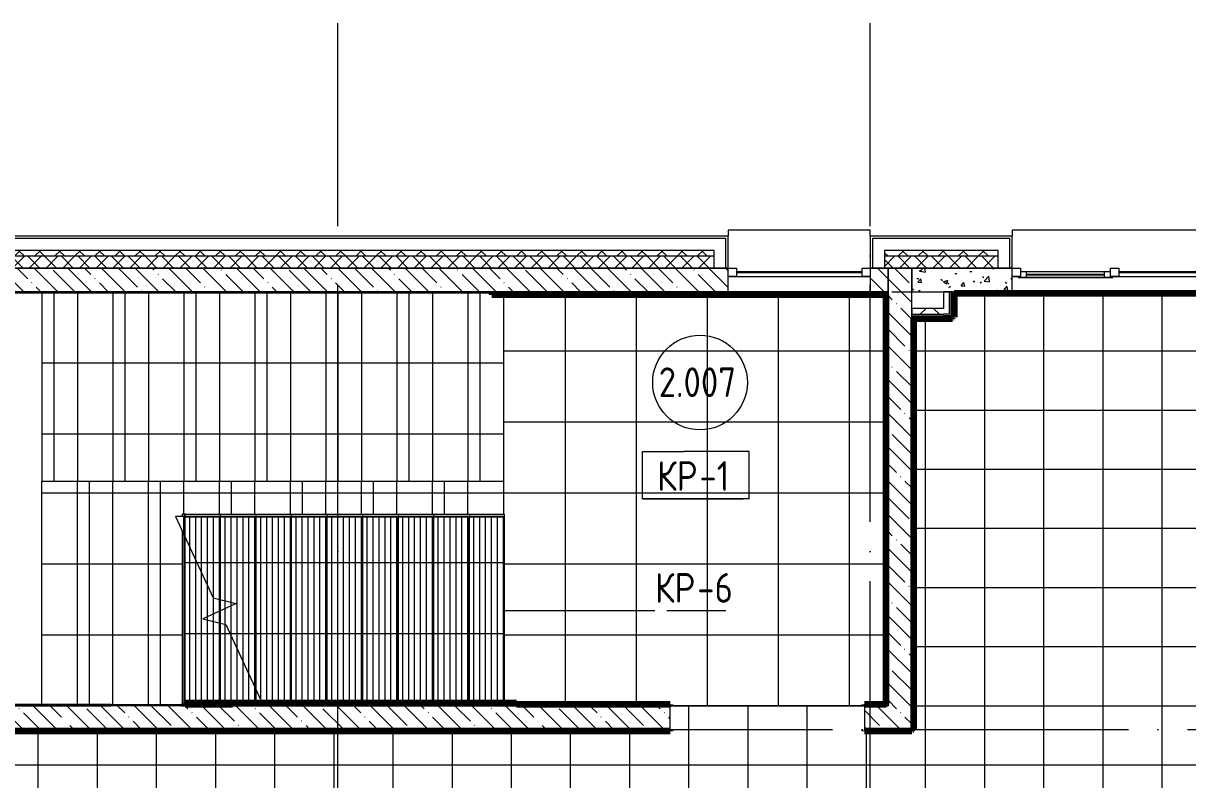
# Model space of a CAD drawing. Header units: millimetres. Extents: x 97 to 214665, y -4577 to 61202.
# Drawn here: x 59090 to 68931, y 54250 to 60645 of the extents above; entities that cross this region are included whole.
import ezdxf

# ---------------------------------------------------------------- set-up
doc = ezdxf.new("R2010")
doc.units = ezdxf.units.MM
doc.linetypes.add('ADSK_Линия сетки', pattern=[2500, 2000, -250, 0, -250])
for name, color, linetype, lineweight in [('A-AREA-____-IDEN', 2, 'Continuous', 20), ('A-FLOR-____-IDEN', 11, 'Continuous', 20), ('A-FLOR-____-OTLN', 192, 'Continuous', 9), ('A-FLOR-____-PATT', 8, 'Continuous', 9), ('A-GLAZ-____-MCUT', 151, 'Continuous', 9), ('A-GLAZ-____-OTLN', 151, 'Continuous', 9), ('A-ROOF-___-IDEN', 132, 'Continuous', 20), ('A-ROOF-____-MCUT', 132, 'Continuous', 9), ('A-ROOF-____-OTLN', 132, 'Continuous', 9), ('A-ROOF-____-PATT', 132, 'Continuous', 9), ('A-ROOF-FNSH-MCUT', 132, 'Continuous', 9), ('A-WALL-____-MCUT', 113, 'Continuous', 9), ('A-WALL-____-PATT', 111, 'Continuous', 9), ('A-WALL-FNSH-MCUT', 113, 'Continuous', 9), ('I-WALL-____-OTLN', 2, 'Continuous', 9), ('S-GRID-____-OTLN', 1, 'Continuous', 9), ('S-STRS-____-MBND', 31, 'Continuous', 9), ('S-STRS-____-OTLN', 31, 'Continuous', 9)]:
    doc.layers.add(name, color=color, linetype=linetype, lineweight=lineweight)
doc.styles.add('GOST Common', font='GOST_Common.ttf', dxfattribs={"width": 0.9, "height": 250})
pattern_1 = [(180, (1749.95, 58375), (7e-14, -600), []), (270, (1749.95, 58375), (600, 4e-14), [])]
pattern_2 = [(0, (5649.95, 54875), (0, 600), []), (90, (5649.95, 54875), (-600, 4e-14), [])]
pattern_3 = [(0, (5650, 54875), (0, 600), []), (90, (5650, 54875), (-600, 4e-14), [])]
pattern_4 = [(135, (0, 0), (-142.5612, -142.5612), []), (135, (142.56, 0), (-142.5612, -142.5612), [252.016, -50.403, 3.353, -47.05])]
pattern_5 = [(45, (0, 0), (-141.42136, 141.42136), []), (135, (0, 0), (-141.42136, -141.42136), [])]

# ---------------------------------------------------------------- blocks, each defined once
blk = doc.blocks.new('Окно_СКБ_1Ст1 - 120_Окно_СКБ_1Ст_1200_ОК21-37620436-О_АИ_ПП_4_200_Целиком')
at = {"layer": 'A-GLAZ-____-MCUT', "color": 90}
for p, q in [((-600, -195), (-600, -125)), ((-600, -125), (-530, -125)), ((-530, -195), (-600, -195)), ((-530, -125), (-530, -195)), ((530, -195), (530, -125)), ((530, -125), (600, -125)), ((600, -195), (530, -195)), ((600, -125), (600, -195))]:
    blk.add_line(p, q, dxfattribs=at)
at = {"layer": 'A-GLAZ-____-MCUT', "color": 10, "lineweight": 5}
for p, q in [((530, -155), (-530, -155)), ((530, -165), (-530, -165))]:
    blk.add_line(p, q, dxfattribs=at)
at = {"layer": 'A-GLAZ-____-OTLN', "color": 10, "lineweight": 5}
blk.add_line((-600, -195), (600, -195), dxfattribs=at)
blk = doc.blocks.new('WNW_Отлив1 - Отлив_металлический 2-28598878-О_АИ_ПП_4_200_Целиком')
at = {"layer": 'A-GLAZ-____-OTLN', "color": 10, "lineweight": 5}
for p, q in [((600, 320), (-600, 320)), ((-600, 320), (-600, 270)), ((600, 270), (600, 320))]:
    blk.add_line(p, q, dxfattribs=at)
blk = doc.blocks.new('Окно_СКБ_2Ст1 - Окно_СКБ_2Ст_2800_ОК12Л-29018792-О_АИ_ПП_4_200_Целиком')
at = {"layer": 'A-GLAZ-____-MCUT', "color": 90}
for p, q in [((-1400, -195), (-1400, -125)), ((-1400, -125), (-1330, -125)), ((-1330, -195), (-1400, -195)), ((-1330, -195), (-1350, -195)), ((-1350, -195), (-1350, -205)), ((-1330, -125), (-1330, -195)), ((-570, -155), (-1330, -155)), ((-1330, -155), (-1330, -195)), ((-1280, -205), (-1280, -155)), ((-620, -205), (-620, -155)), ((-570, -195), (-570, -125)), ((-570, -125), (-500, -125)), ((-570, -195), (-570, -155)), ((-500, -195), (-570, -195)), ((-550, -195), (-570, -195)), ((-550, -205), (-550, -195)), ((-500, -125), (-500, -195)), ((1330, -195), (1330, -125)), ((1330, -125), (1400, -125)), ((1400, -195), (1330, -195)), ((1400, -125), (1400, -195)), ((-1350, -205), (-550, -205)), ((-550, -205), (-1350, -205))]:
    blk.add_line(p, q, dxfattribs=at)
at = {"layer": 'A-GLAZ-____-MCUT', "color": 10, "lineweight": 5}
for p, q in [((-1280, -175), (-620, -175)), ((-620, -185), (-1280, -185)), ((1330, -155), (-500, -155)), ((1330, -165), (-500, -165))]:
    blk.add_line(p, q, dxfattribs=at)
at = {"layer": 'A-GLAZ-____-OTLN', "color": 10, "lineweight": 5}
for p, q in [((-1400, -195), (-1350, -195)), ((-550, -195), (1400, -195))]:
    blk.add_line(p, q, dxfattribs=at)
blk = doc.blocks.new('WNW_Отлив1 - Отлив_металлический 2-28596384-О_АИ_ПП_4_200_Целиком')
at = {"layer": 'A-GLAZ-____-OTLN', "color": 10, "lineweight": 5}
for p, q in [((1400, 320), (-1400, 320)), ((-1400, 320), (-1400, 270)), ((1400, 270), (1400, 320))]:
    blk.add_line(p, q, dxfattribs=at)
blk = doc.blocks.new('0083_СОШ675_АР_R22_rvt-1-О_АИ_ПП_4_200_Целиком')
at = {"layer": 'A-WALL-____-PATT', "lineweight": 5}
h = blk.add_hatch(dxfattribs=at)
h.set_pattern_fill('FP_7', color=10, style=0, pattern_type=2)
h.set_pattern_definition([(135, (0, 0), (-84.85281, -84.85281), []), (225, (0, 0), (84.85281, -84.85281), [])])
h.paths.add_polyline_path([(69260, 58675), (69260, 58725), (63140.2, 58725), (63140.2, 58675), (68796.9, 58675)])
h.paths.add_polyline_path([(61290, 58675), (61700.2, 58675), (61700.2, 58725), (61290, 58725)])
h.paths.add_polyline_path([(60099.7, 58675), (60150, 58675), (60150, 58725), (52970.2, 58725), (52970.2, 58675), (59133.4, 58675)])
h.paths.add_polyline_path([(49930.2, 58675), (49930.2, 58725), (48670.2, 58725), (48670.2, 58675), (49469.8, 58675)])
h.paths.add_polyline_path([(45630.2, 58675), (45630.2, 58725), (44320.2, 58725), (44320.2, 58675), (45604.4, 58675)])
h.paths.add_polyline_path([(43180.2, 58675), (43180.2, 58725), (42770.2, 58725), (42770.2, 58675)])
h.paths.add_polyline_path([(41280.2, 58675), (41280.2, 58725), (39970.2, 58725), (39970.2, 58675), (40772.6, 58675)])
h.paths.add_polyline_path([(36930.2, 58675), (36930.2, 58725), (35620.2, 58725), (35620.2, 58675), (36907.2, 58675)])
h.paths.add_polyline_path([(32580.2, 58675), (32580.2, 58725), (31270.2, 58725), (31270.2, 58675), (32075.5, 58675)])
h.paths.add_polyline_path([(29720, 58675), (30130.2, 58675), (30130.2, 58725), (29720, 58725)])
h.paths.add_polyline_path([(28230, 58675), (28230, 58725), (24015, 58725), (24015, 58675), (25311, 58675)])
h.paths.add_polyline_path([(22411.9, 58675), (22525, 58675), (22525, 58725), (22025, 58725), (22025, 58675)])
h.paths.add_polyline_path([(20885, 58675), (20885, 58725), (12870, 58725), (12870, 58675), (20479.2, 58675)])
h.paths.add_polyline_path([(8883, 58675), (9830, 58675), (9830, 58725), (8870, 58725), (8870, 58675)])
h.paths.add_polyline_path([(7430, 58675), (7430, 58725), (-350, 58725), (-350, 58675), (5983.9, 58675)])
h = blk.add_hatch(dxfattribs=at)
h.set_pattern_fill('FP_21', color=10, style=0, pattern_type=2)
h.set_pattern_definition([(45, (0, 0), (-70.71068, 70.71068), []), (135, (0, 0), (-70.71068, -70.71068), [])])
h.paths.add_polyline_path([(69050, 58575), (69260, 58575), (69260, 58675), (63140.2, 58675), (63140.2, 58575), (68796.9, 58575)])
h.paths.add_polyline_path([(59250, 58575), (60150, 58575), (60150, 58675), (52970.2, 58675), (52970.2, 58575), (59133.4, 58575)])
h.paths.add_polyline_path([(61290, 58575), (61700.2, 58575), (61700.2, 58675), (61290, 58675)])
h.paths.add_polyline_path([(49650, 58575), (49650, 58575), (49930.2, 58575), (49930.2, 58675), (48670.2, 58675), (48670.2, 58575), (49469.8, 58575)])
h.paths.add_polyline_path([(45350, 58575), (45350, 58575), (45630.2, 58575), (45630.2, 58675), (44320.2, 58675), (44320.2, 58575), (44638.1, 58575)])
h.paths.add_polyline_path([(40772.6, 58575), (41280.2, 58575), (41280.2, 58675), (39970.2, 58675), (39970.2, 58575)])
h.paths.add_polyline_path([(43180.2, 58575), (43180.2, 58675), (42770.2, 58675), (42770.2, 58575)])
h.paths.add_polyline_path([(36907.2, 58575), (36930.2, 58575), (36930.2, 58675), (35620.2, 58675), (35620.2, 58575), (36350, 58575)])
h.paths.add_polyline_path([(31270.2, 58575), (32580.2, 58575), (32580.2, 58675), (31270.2, 58675)])
h.paths.add_polyline_path([(29720, 58575), (30130.2, 58575), (30130.2, 58675), (29720, 58675)])
h.paths.add_polyline_path([(28230, 58575), (28230, 58675), (24015, 58675), (24015, 58575), (25311, 58575)])
h.paths.add_polyline_path([(22525, 58575), (22525, 58675), (22025, 58675), (22025, 58575), (22411.9, 58575)])
h.paths.add_polyline_path([(20885, 58575), (20885, 58675), (12870, 58675), (12870, 58575), (20479.2, 58575)])
h.paths.add_polyline_path([(9830, 58575), (9830, 58675), (8870, 58675), (8870, 58575), (9100, 58575)])
h.paths.add_polyline_path([(7430, 58575), (7430, 58675), (-300, 58675), (-300, 58575), (5983.9, 58575)])
h = blk.add_hatch(dxfattribs=at)
h.set_pattern_fill('FP_31', color=10, style=0, pattern_type=2)
h.set_pattern_definition(pattern_4)
h.paths.add_polyline_path([(8883, 58375), (8900, 58375), (8900, 58575), (8750, 58575), (8750, 58375)])
h.paths.add_polyline_path([(7550, 58375), (7550, 58575), (0, 58575), (0, 58375), (5983.9, 58375)])
h = blk.add_hatch(dxfattribs=at)
h.set_pattern_fill('FP_31', color=10, style=0, pattern_type=2)
h.set_pattern_definition(pattern_4)
h.paths.add_polyline_path([(8900, 54675), (9100, 54675), (9100, 58575), (8900, 58575), (8900, 54847.8)])
h = blk.add_hatch(dxfattribs=at)
h.set_pattern_fill('FP_74', color=10, style=0, pattern_type=2)
h.set_pattern_definition([(50, (0, 0), (364.368, -31.8783), [38.1, -419.1]), (355, (0, 0), (-70.4859, 382.1133), [30.48, -335.28]), (100.451, (30.36, -2.66), (293.885, 350.2334), [32.38, -356.18]), (46.184, (0, 101.6), (542.1585, -84.0858), [57.15, -628.65]), (96.636, (45.2, 94.6), (474.805, 494.8554), [48.57, -534.27]), (351.184, (0, 101.6), (474.81, 494.85), [45.72, -502.92]), (21, (50.8, 76.2), (303.2285, -204.5305), [38.1, -419.1]), (326, (50.8, 76.2), (123.604, 368.376), [30.48, -335.28]), (71.451, (76.07, 59.16), (426.8341, 163.8427), [32.38, -356.18]), (37.5, (0, 0), (6.17665, 169.11015), [16.764, -314.452, 16.764, -323.596, -336.55]), (37.5, (0, 0), (6.17665, 169.11015), [-671.576, 16.764, -319.786]), (7.5, (0, 0), (133.6389, 200.3615), [16.764, -177.292, 16.764, -306.832, -128.27]), (7.5, (0, 0), (133.6389, 200.3615), [-517.652, 16.764, -111.506]), (327.5, (-113.28, 0), (271.18182, -11.45836), [16.764, -110.236, 16.764, -379.476, -525.78]), (327.5, (-113.28, 0), (271.18182, -11.45836), [-523.24, 16.764, -509.016]), (317.5, (-164.08, 0), (296.2585, 50.85285), [16.764, -148.336, 16.764, -246.38, -373.38]), (317.5, (-164.08, 0), (296.2585, 50.85285), [-428.244, 16.764, -356.616])])
h.paths.add_polyline_path([(13600, 58375), (13600, 58575), (12750, 58575), (12750, 58375)])
h.paths.add_polyline_path([(9950, 58375), (9950, 58575), (9100, 58575), (9100, 58375), (9849.3, 58375)])
h = blk.add_hatch(dxfattribs=at)
h.set_pattern_fill('FP_20', color=252, style=0, pattern_type=2)
h.set_pattern_definition(pattern_5)
h.paths.add_polyline_path([(9420, 58185), (9420, 58374.8), (9370, 58374.8), (9370, 58185)])
h = blk.add_hatch(dxfattribs=at)
h.set_pattern_fill('FP_20', color=252, style=0, pattern_type=2)
h.set_pattern_definition(pattern_5)
h.paths.add_polyline_path([(9370, 58185), (9370, 58235), (9100, 58235), (9100, 58185), (9366.2, 58185)])
h = blk.add_hatch(dxfattribs=at)
h.set_pattern_fill('FP_31', color=10, style=0, pattern_type=2)
h.set_pattern_definition(pattern_4)
h.paths.add_polyline_path([(8900, 54675), (8900, 54875), (8700, 54875), (8700, 54675)])
h.paths.add_polyline_path([(7060, 54675), (7060, 54875), (-200, 54875), (-200, 54675), (5983.9, 54675)])
at = {"layer": 'S-STRS-____-OTLN', "lineweight": 5}
h = blk.add_hatch(dxfattribs=at)
h.set_pattern_fill('FP_16', color=256, style=0, pattern_type=2)
h.set_pattern_definition(pattern_1)
h.paths.add_polyline_path([(1749.9, 56775), (2049.9, 56775), (2049.9, 58365), (1749.9, 58365), (1749.9, 57739.4)])
h = blk.add_hatch(dxfattribs=at)
h.set_pattern_fill('FP_16', color=256, style=0, pattern_type=2)
h.set_pattern_definition(pattern_1)
h.paths.add_polyline_path([(2118.5, 56775), (2349.9, 56775), (2349.9, 58365), (2049.9, 58365), (2049.9, 56775)])
h = blk.add_hatch(dxfattribs=at)
h.set_pattern_fill('FP_16', color=256, style=0, pattern_type=2)
h.set_pattern_definition(pattern_1)
h.paths.add_polyline_path([(2349.9, 56775), (2649.9, 56775), (2649.9, 58365), (2349.9, 58365), (2349.9, 57739.4)])
h = blk.add_hatch(dxfattribs=at)
h.set_pattern_fill('FP_16', color=256, style=0, pattern_type=2)
h.set_pattern_definition(pattern_1)
h.paths.add_polyline_path([(2649.9, 56775), (2949.9, 56775), (2949.9, 58365), (2649.9, 58365), (2649.9, 57739.4)])
h = blk.add_hatch(dxfattribs=at)
h.set_pattern_fill('FP_16', color=256, style=0, pattern_type=2)
h.set_pattern_definition(pattern_1)
h.paths.add_polyline_path([(2949.9, 56775), (3249.9, 56775), (3249.9, 58365), (2949.9, 58365), (2949.9, 57739.4)])
h = blk.add_hatch(dxfattribs=at)
h.set_pattern_fill('FP_16', color=256, style=0, pattern_type=2)
h.set_pattern_definition(pattern_1)
h.paths.add_polyline_path([(3249.9, 56775), (3549.9, 56775), (3549.9, 58365), (3249.9, 58365), (3249.9, 57739.4)])
h = blk.add_hatch(dxfattribs=at)
h.set_pattern_fill('FP_16', color=256, style=0, pattern_type=2)
h.set_pattern_definition(pattern_1)
h.paths.add_polyline_path([(3549.9, 56775), (3849.9, 56775), (3849.9, 58365), (3549.9, 58365), (3549.9, 57739.4)])
h = blk.add_hatch(dxfattribs=at)
h.set_pattern_fill('FP_16', color=256, style=0, pattern_type=2)
h.set_pattern_definition(pattern_1)
h.paths.add_polyline_path([(3849.9, 56775), (4149.9, 56775), (4149.9, 58365), (3849.9, 58365), (3849.9, 57739.4)])
h = blk.add_hatch(dxfattribs=at)
h.set_pattern_fill('FP_16', color=256, style=0, pattern_type=2)
h.set_pattern_definition(pattern_1)
h.paths.add_polyline_path([(4149.9, 56775), (4449.9, 56775), (4449.9, 58365), (4149.9, 58365), (4149.9, 57739.4)])
h = blk.add_hatch(dxfattribs=at)
h.set_pattern_fill('FP_16', color=256, style=0, pattern_type=2)
h.set_pattern_definition(pattern_1)
h.paths.add_polyline_path([(4449.9, 56775), (4749.9, 56775), (4749.9, 58365), (4449.9, 58365), (4449.9, 57739.4)])
h = blk.add_hatch(dxfattribs=at)
h.set_pattern_fill('FP_16', color=256, style=0, pattern_type=2)
h.set_pattern_definition(pattern_1)
h.paths.add_polyline_path([(4749.9, 56775), (5049.9, 56775), (5049.9, 58365), (4749.9, 58365), (4749.9, 57739.4)])
h = blk.add_hatch(dxfattribs=at)
h.set_pattern_fill('FP_16', color=256, style=0, pattern_type=2)
h.set_pattern_definition(pattern_1)
h.paths.add_polyline_path([(5049.9, 56775), (5349.9, 56775), (5349.9, 58365), (5049.9, 58365), (5049.9, 57739.4)])
h = blk.add_hatch(dxfattribs=at)
h.set_pattern_fill('FP_16', color=256, style=0, pattern_type=2)
h.set_pattern_definition(pattern_1)
h.paths.add_polyline_path([(5349.9, 56775), (5649.9, 56775), (5649.9, 58350), (5550.9, 58350), (5550.9, 58365), (5349.9, 58365), (5349.9, 57739.4)])
h = blk.add_hatch(dxfattribs=at)
h.set_pattern_fill('FP_17', color=256, style=0, pattern_type=2)
h.set_pattern_definition(pattern_2)
h.paths.add_polyline_path([(2049.9, 54885), (2049.9, 56775), (1749.9, 56775), (1749.9, 54885)])
h = blk.add_hatch(dxfattribs=at)
h.set_pattern_fill('FP_17', color=256, style=0, pattern_type=2)
h.set_pattern_definition(pattern_2)
h.paths.add_polyline_path([(2349.9, 54885), (2349.9, 56775), (2049.9, 56775), (2049.9, 54885), (2331.7, 54885)])
h = blk.add_hatch(dxfattribs=at)
h.set_pattern_fill('FP_17', color=256, style=0, pattern_type=2)
h.set_pattern_definition(pattern_2)
h.paths.add_polyline_path([(2349.9, 54885), (2649.9, 54885), (2649.9, 56775), (2349.9, 56775), (2349.9, 56293.6)])
h = blk.add_hatch(dxfattribs=at)
h.set_pattern_fill('FP_17', color=256, style=0, pattern_type=2)
h.set_pattern_definition(pattern_2)
h.paths.add_polyline_path([(2924.9, 54885), (2948.9, 54885), (2948.9, 54895), (2934.9, 54895), (2934.9, 56350.7), (2877, 56475), (2934.9, 56475), (2934.9, 56495), (2949.9, 56495), (2949, 56775), (2649.9, 56775), (2649.9, 54885)])
h = blk.add_hatch(dxfattribs=at)
h.set_pattern_fill('FP_17', color=256, style=0, pattern_type=2)
h.set_pattern_definition(pattern_2)
h.paths.add_polyline_path([(2959.9, 56495), (3249.9, 56495), (3249, 56775), (2949.9, 56775), (2950.9, 56495)])
h = blk.add_hatch(dxfattribs=at)
h.set_pattern_fill('FP_17', color=256, style=0, pattern_type=2)
h.set_pattern_definition(pattern_2)
h.paths.add_polyline_path([(3249.9, 56495), (3549.9, 56495), (3549.9, 56775), (3249.9, 56775)])
h = blk.add_hatch(dxfattribs=at)
h.set_pattern_fill('FP_17', color=256, style=0, pattern_type=2)
h.set_pattern_definition(pattern_2)
h.paths.add_polyline_path([(3849.9, 56495), (3849.9, 56775), (3549.9, 56775), (3549.9, 56495), (3559.9, 56495)])
h = blk.add_hatch(dxfattribs=at)
h.set_pattern_fill('FP_17', color=256, style=0, pattern_type=2)
h.set_pattern_definition(pattern_2)
h.paths.add_polyline_path([(3849.9, 56495), (4149.9, 56495), (4149.9, 56775), (3849.9, 56775)])
h = blk.add_hatch(dxfattribs=at)
h.set_pattern_fill('FP_17', color=256, style=0, pattern_type=2)
h.set_pattern_definition(pattern_2)
h.paths.add_polyline_path([(4449.9, 56495), (4449.9, 56775), (4149.9, 56775), (4150, 56495), (4159.9, 56495)])
h = blk.add_hatch(dxfattribs=at)
h.set_pattern_fill('FP_17', color=256, style=0, pattern_type=2)
h.set_pattern_definition(pattern_2)
h.paths.add_polyline_path([(4749.9, 56495), (4749.9, 56775), (4449.9, 56775), (4450, 56495), (4459.9, 56495)])
h = blk.add_hatch(dxfattribs=at)
h.set_pattern_fill('FP_17', color=256, style=0, pattern_type=2)
h.set_pattern_definition(pattern_2)
h.paths.add_polyline_path([(4749.9, 56495), (5049.9, 56495), (5049.9, 56775), (4749.9, 56775)])
h = blk.add_hatch(dxfattribs=at)
h.set_pattern_fill('FP_17', color=256, style=0, pattern_type=2)
h.set_pattern_definition(pattern_2)
h.paths.add_polyline_path([(5050, 56495), (5349.9, 56495), (5349.9, 56775), (5049.9, 56775), (5049.9, 56495)])
h = blk.add_hatch(dxfattribs=at)
h.set_pattern_fill('FP_17', color=256, style=0, pattern_type=2)
h.set_pattern_definition(pattern_2)
h.paths.add_polyline_path([(5624.9, 56495), (5649.9, 56495), (5649.9, 56775), (5349.9, 56775), (5350, 56495), (5359.9, 56495)])
h = blk.add_hatch(dxfattribs=at)
h.set_pattern_fill('FP_22', color=256, style=0, pattern_type=2)
h.set_pattern_definition(pattern_3)
h.paths.add_polyline_path([(2959.9, 56473.5), (3250, 56473.5), (3250, 56475), (2959.9, 56475)])
h = blk.add_hatch(dxfattribs=at)
h.set_pattern_fill('FP_22', color=256, style=0, pattern_type=2)
h.set_pattern_definition(pattern_3)
h.paths.add_polyline_path([(3549.7, 56473.5), (3550, 56473.5), (3550, 56475), (3259.9, 56475), (3259.9, 56473.5), (3549.4, 56473.5)])
h = blk.add_hatch(dxfattribs=at)
h.set_pattern_fill('FP_22', color=256, style=0, pattern_type=2)
h.set_pattern_definition(pattern_3)
h.paths.add_polyline_path([(3849.7, 56473.5), (3850, 56473.5), (3850, 56475), (3559.9, 56475), (3559.9, 56473.5)])
h = blk.add_hatch(dxfattribs=at)
h.set_pattern_fill('FP_22', color=256, style=0, pattern_type=2)
h.set_pattern_definition(pattern_3)
h.paths.add_polyline_path([(4051.2, 56473.5), (4150, 56473.5), (4150, 56475), (3859.9, 56475), (3859.9, 56473.5)])
h = blk.add_hatch(dxfattribs=at)
h.set_pattern_fill('FP_22', color=256, style=0, pattern_type=2)
h.set_pattern_definition(pattern_3)
h.paths.add_polyline_path([(4450, 56473.5), (4450, 56475), (4159.9, 56475), (4159.9, 56473.5)])
h = blk.add_hatch(dxfattribs=at)
h.set_pattern_fill('FP_22', color=256, style=0, pattern_type=2)
h.set_pattern_definition(pattern_3)
h.paths.add_polyline_path([(4750, 56473.5), (4750, 56475), (4459.9, 56475), (4459.9, 56473.5)])
h = blk.add_hatch(dxfattribs=at)
h.set_pattern_fill('FP_22', color=256, style=0, pattern_type=2)
h.set_pattern_definition(pattern_3)
h.paths.add_polyline_path([(5050, 56473.5), (5050, 56475), (4759.9, 56475), (4759.9, 56473.5)])
h = blk.add_hatch(dxfattribs=at)
h.set_pattern_fill('FP_22', color=256, style=0, pattern_type=2)
h.set_pattern_definition(pattern_3)
h.paths.add_polyline_path([(5350, 56473.5), (5350, 56475), (5059.9, 56475), (5059.9, 56473.5)])
h = blk.add_hatch(dxfattribs=at)
h.set_pattern_fill('FP_22', color=256, style=0, pattern_type=2)
h.set_pattern_definition(pattern_3)
h.paths.add_polyline_path([(5650, 56473.5), (5650, 56475), (5359.9, 56475), (5359.9, 56473.5)])
at = {"layer": 'A-WALL-____-MCUT', "color": 10, "lineweight": 5}
for p, q in [((7530, 58825), (-450, 58825)), ((7530, 58575), (7530, 58825)), ((8770, 58825), (8770, 58575)), ((9930, 58825), (8770, 58825)), ((9930, 58575), (9930, 58825)), ((7430, 58725), (-350, 58725)), ((7430, 58675), (-300, 58675)), ((7430, 58675), (7430, 58725)), ((7430, 58575), (7430, 58675)), ((8870, 58725), (8870, 58675)), ((9830, 58725), (8870, 58725)), ((8870, 58675), (8870, 58575)), ((9830, 58675), (8870, 58675)), ((9830, 58675), (9830, 58725)), ((9830, 58575), (9830, 58675)), ((9432.5, 58172.5), (9432.5, 58374.8)), ((9100, 58172.5), (9370, 58172.5)), ((9420, 58172.5), (9370, 58172.5)), ((9432.5, 58172.5), (9420, 58172.5))]:
    blk.add_line(p, q, dxfattribs=at)
at = {"layer": 'A-WALL-____-MCUT', "color": 50, "lineweight": 13}
for p, q in [((0, 58575), (7430, 58575)), ((7430, 58575), (0, 58575)), ((7430, 58575), (7530, 58575)), ((7530, 58575), (7430, 58575)), ((7530, 58575), (7550, 58575)), ((7550, 58575), (7530, 58575)), ((7550, 58375), (7550, 58575)), ((8750, 58575), (8770, 58575)), ((8750, 58575), (8750, 58375)), ((8770, 58575), (8750, 58575)), ((8770, 58575), (8870, 58575)), ((8870, 58575), (8770, 58575)), ((8870, 58575), (8900, 58575)), ((8900, 58575), (8870, 58575)), ((8900, 58575), (8900, 54875)), ((9100, 58575), (8900, 58575)), ((8900, 58375), (8900, 58575)), ((9100, 58575), (9830, 58575)), ((9100, 54675), (9100, 58575)), ((9100, 58575), (9100, 58375)), ((9830, 58575), (9100, 58575)), ((9830, 58575), (9930, 58575)), ((9930, 58575), (9830, 58575)), ((9930, 58575), (9950, 58575)), ((9950, 58575), (9930, 58575)), ((9950, 58375), (9950, 58575)), ((0, 58375), (7550, 58375)), ((8750, 58375), (8900, 58375)), ((9100, 58375), (9950, 58375)), ((9370, 58374.8), (9370, 58235)), ((9420, 58374.8), (9370, 58374.8)), ((9420, 58185), (9420, 58374.8)), ((9370, 58235), (9100, 58235)), ((9100, 58235), (9100, 58185)), ((9100, 58185), (9370, 58185)), ((9420, 58185), (9370, 58185)), ((7060, 54875), (0, 54875)), ((7060, 54675), (7060, 54875)), ((8900, 54875), (8700, 54875)), ((8700, 54875), (8700, 54675)), ((-200, 54675), (7060, 54675)), ((8700, 54675), (8900, 54675)), ((8900, 54675), (9100, 54675))]:
    blk.add_line(p, q, dxfattribs=at)
at = {"layer": 'A-WALL-____-MCUT', "color": 90}
blk.add_line((8900, 58575), (9100, 58575), dxfattribs=at)
at = {"layer": 'A-WALL-FNSH-MCUT', "color": 90}
for p, q in [((7550, 58845), (-470, 58845)), ((7550, 58575), (7550, 58845)), ((9950, 58845), (8750, 58845)), ((8750, 58845), (8750, 58575)), ((9950, 58575), (9950, 58845)), ((9432.5, 58374.8), (9420, 58374.8)), ((9445, 58374.8), (9432.5, 58374.8)), ((9445, 58160), (9445, 58374.8)), ((9100, 58185), (9100, 58172.5)), ((9100, 58172.5), (9100, 58160)), ((9100, 58160), (9370, 58160)), ((9370, 58160), (9420, 58160)), ((9420, 58160), (9432.5, 58160)), ((9432.5, 58160), (9445, 58160))]:
    blk.add_line(p, q, dxfattribs=at)
at = {"layer": 'I-WALL-____-OTLN', "color": 90}
for p, q in [((8750, 58375), (7551.2, 58375)), ((12750, 58375), (9950, 58375))]:
    blk.add_line(p, q, dxfattribs=at)
at = {"layer": 'S-STRS-____-MBND', "color": 10, "lineweight": 5}
for p, q in [((2877, 56475), (3197.2, 55788.3)), ((3391.6, 55741), (3108.4, 55609)), ((3197.2, 55788.3), (3391.6, 55741)), ((3108.4, 55609), (3302.9, 55561.7)), ((3302.9, 55561.7), (3623.1, 54875))]:
    blk.add_line(p, q, dxfattribs=at)
at = {"layer": 'S-STRS-____-OTLN', "color": 10, "lineweight": 5}
for p, q in [((1749.9, 58365), (1749.9, 56775)), ((1749.9, 58365), (1749.9, 56775)), ((2049.9, 58365), (2049.9, 56775)), ((2049.9, 58365), (2049.9, 56775)), ((2349.9, 58365), (2349.9, 56775)), ((2349.9, 58365), (2349.9, 56775)), ((2649.9, 58365), (2649.9, 56775)), ((2649.9, 58365), (2649.9, 56775)), ((2949.9, 58365), (2949.9, 56775)), ((2949.9, 58365), (2949.9, 56775)), ((3249.9, 58365), (3249.9, 56775)), ((3249.9, 58365), (3249.9, 56775)), ((3549.9, 58365), (3549.9, 56775)), ((3549.9, 58365), (3549.9, 56775)), ((3849.9, 58365), (3849.9, 56775)), ((3849.9, 58365), (3849.9, 56775)), ((4149.9, 58365), (4149.9, 56775)), ((4149.9, 58365), (4149.9, 56775)), ((4449.9, 58365), (4449.9, 56775)), ((4449.9, 58365), (4449.9, 56775)), ((4749.9, 58365), (4749.9, 56775)), ((4749.9, 58365), (4749.9, 56775)), ((5049.9, 58365), (5049.9, 56775)), ((5049.9, 58365), (5049.9, 56775)), ((5349.9, 58365), (5349.9, 56775)), ((5349.9, 58365), (5349.9, 56775)), ((5649.9, 58350), (5649.9, 56775)), ((1749.9, 54885), (1749.9, 56775)), ((1749.9, 56775), (2049.9, 56775)), ((1749.9, 54885), (1749.9, 56775)), ((2049.9, 56775), (2349.9, 56775)), ((2049.9, 54885), (2049.9, 56775)), ((2049.9, 54885), (2049.9, 56775)), ((2349.9, 56775), (2649.9, 56775)), ((2349.9, 54885), (2349.9, 56775)), ((2349.9, 54885), (2349.9, 56775)), ((2649.9, 56775), (2949.9, 56775)), ((2649.9, 54885), (2649.9, 56775)), ((2649.9, 54885), (2649.9, 56775)), ((2949.9, 56775), (3249.9, 56775)), ((2949.9, 56495), (2949.9, 56775)), ((2949.9, 56495), (2949.9, 56775)), ((3249.9, 56775), (3549.9, 56775)), ((3249.9, 56495), (3249.9, 56775)), ((3249.9, 56495), (3249.9, 56775)), ((3549.9, 56775), (3849.9, 56775)), ((3549.9, 56495), (3549.9, 56775)), ((3549.9, 56495), (3549.9, 56775)), ((3849.9, 56775), (4149.9, 56775)), ((3849.9, 56495), (3849.9, 56775)), ((3849.9, 56495), (3849.9, 56775)), ((4149.9, 56775), (4449.9, 56775)), ((4149.9, 56495), (4149.9, 56775)), ((4149.9, 56495), (4149.9, 56775)), ((4449.9, 56775), (4749.9, 56775)), ((4449.9, 56495), (4449.9, 56775)), ((4449.9, 56495), (4449.9, 56775)), ((4749.9, 56775), (5049.9, 56775)), ((4749.9, 56495), (4749.9, 56775)), ((4749.9, 56495), (4749.9, 56775)), ((5049.9, 56775), (5349.9, 56775)), ((5049.9, 56495), (5049.9, 56775)), ((5049.9, 56495), (5049.9, 56775)), ((5349.9, 56775), (5649.9, 56775)), ((5349.9, 56495), (5349.9, 56775)), ((5349.9, 56495), (5349.9, 56775)), ((2950, 56475), (2877, 56475)), ((2950, 56318.4), (2950, 56475)), ((2950, 56318.4), (2950, 56475)), ((3250, 56475), (2959.9, 56475)), ((3250, 56473.5), (3250, 56475)), ((3250, 56473.5), (3250, 56475)), ((3550, 56475), (3259.9, 56475)), ((3550, 56473.5), (3550, 56475)), ((3550, 56473.5), (3550, 56475)), ((3850, 56475), (3559.9, 56475)), ((3850, 56473.5), (3850, 56475)), ((3850, 56473.5), (3850, 56475)), ((4150, 56475), (3859.9, 56475)), ((4150, 56473.5), (4150, 56475)), ((4150, 56473.5), (4150, 56475)), ((4450, 56475), (4159.9, 56475)), ((4450, 56473.5), (4450, 56475)), ((4450, 56473.5), (4450, 56475)), ((4750, 56475), (4459.9, 56475)), ((4750, 56473.5), (4750, 56475)), ((4750, 56473.5), (4750, 56475)), ((5050, 56475), (4759.9, 56475)), ((5050, 56473.5), (5050, 56475)), ((5050, 56473.5), (5050, 56475)), ((5350, 56475), (5059.9, 56475)), ((5350, 56473.5), (5350, 56475)), ((5350, 56473.5), (5350, 56475)), ((5650, 56475), (5359.9, 56475)), ((5650, 56473.5), (5650, 56475)), ((5650, 56473.5), (5650, 56475))]:
    blk.add_line(p, q, dxfattribs=at)
at = {"layer": 'A-GLAZ-____-OTLN', "color": 90, "lineweight": 9}
for name, p in [('WNW_Отлив1 - Отлив_металлический 2-28598878-О_АИ_ПП_4_200_Целиком', (8150, 58575)), ('WNW_Отлив1 - Отлив_металлический 2-28596384-О_АИ_ПП_4_200_Целиком', (11350, 58575)), ('Окно_СКБ_1Ст1 - 120_Окно_СКБ_1Ст_1200_ОК21-37620436-О_АИ_ПП_4_200_Целиком', (8150, 58700)), ('Окно_СКБ_2Ст1 - Окно_СКБ_2Ст_2800_ОК12Л-29018792-О_АИ_ПП_4_200_Целиком', (11350, 58700))]:
    blk.add_blockref(name, p, dxfattribs=at)
blk = doc.blocks.new('ADSK_Марка_Перекрытие - Типоразмер_ADSK_Марка-158127-О_АИ_ПП_4_200_Целиком')
at = {"layer": 'A-FLOR-____-IDEN'}
for p, q in [((-4.5, 4), (-1, 4)), ((-4.5, 0), (-4.5, 4)), ((4.5, 4), (-1, 4)), ((4.5, 0), (4.5, 4)), ((4.5, 0), (-4.5, 0)), ((-4.5, 0), (4, 0))]:
    blk.add_line(p, q, dxfattribs=at)
blk = doc.blocks.new('ADSK_Марка_Помещение_ОдноЗначение - Номер-159740-О_АИ_ПП_4_200_Целиком')
at = {"layer": 'A-AREA-____-IDEN'}
blk.add_circle((0, 0), 4, dxfattribs=at)
blk = doc.blocks.new('ADSK_Марка_Крыша - Типоразмер_ADSK_Марка-153529-О_АИ_ПП_4_200_Целиком')
at = {"layer": 'A-ROOF-___-IDEN'}
blk.add_line((-2.5, 0), (2.5, 0), dxfattribs=at)

msp = doc.modelspace()

# ---------------------------------------------------------------- hatches: boundary and pattern name
at = {"layer": 'A-FLOR-____-PATT'}
h = msp.add_hatch(dxfattribs=at)
h.set_pattern_fill('FP_212', color=256, style=0, pattern_type=2)
h.set_pattern_definition([(0, (73715.6, 54875), (0, 500), []), (90, (73715.6, 54875), (-500, 3e-14), [])])
h.paths.add_polyline_path([(60197.386232, 51374.999414), (60198.09249, 51374.999414), (60198.09249, 51390), (72248.136333, 51390), (72248.136333, 51375), (74748.136333, 51374.999414), (74748.136333, 51390), (75548.114412, 51390), (75548.114412, 51375), (78048.114412, 51374.999414), (78048.114412, 51390), (84648.114412, 51390), (84648.1147, 51375), (87148.114412, 51375), (87148.114412, 51390), (89918.114412, 51390), (89918.114412, 51674.999707), (89933.114412, 51674.999707), (89933.114412, 54374.999707), (89918.114412, 54374.999707), (89918.114412, 54660.000586), (86273.114412, 54660.000586), (86272.953819, 54875), (84773.114412, 54875), (84772.546252, 54660.000586), (82423.114412, 54660.000586), (82423.114412, 54665.000586), (82413.114412, 54665.000586), (82413.114412, 54675.000586), (82408.114412, 54675.000586), (82408.114412, 57090), (81653.114412, 57090), (81653.114412, 57095), (81643.114998, 57095), (81643.114412, 57104.999414), (81638.114412, 57104.999414), (81638.114412, 58360), (80155.114412, 58360), (80155.114412, 58160.000586), (80150.114412, 58160), (80150.114412, 58150.000586), (80140.114412, 58150.000586), (80139.072846, 58145.000586), (79913.114412, 58145.000586), (79913.114412, 58115.000586), (79898.114412, 58114.999414), (79898.114475, 57015.000586), (79913.114412, 57014.999414), (79913.114412, 54675), (79908.114412, 54675), (79908.114412, 54665.000586), (79898.114412, 54665.000586), (79896.985344, 54660.000586), (76380.057745, 54660.000586), (76380.057745, 54655.000586), (75878.407745, 54655.000586), (75878.407745, 54660.000586), (73258.152157, 54660.000586), (73258.152157, 54675), (73248.152157, 54675), (73248.152157, 54795), (72208.152157, 54793.857143), (72208.152157, 54660.000586), (71098.152157, 54660.000586), (71098.152157, 54665.000586), (71088.152157, 54665.000586), (71088.152157, 54675), (71083.152157, 54675), (71083.152157, 58360.000586), (66958.136333, 58360.000586), (66958.136333, 58160), (66953.136333, 58160), (66953.136333, 58150), (66943.136333, 58150), (66943.136333, 58145), (66613.114412, 58145), (66613.114412, 54675), (66608.114412, 54675), (66608.114412, 54665.000586), (66598.114412, 54665.000586), (66598.071248, 54660.000586), (66198.114412, 54660.000586), (66198.114412, 54874.999432), (64558.114412, 54875), (64558.114412, 54660.000586), (57688.114412, 54660.000586), (57688.114412, 54314.727081), (57683.114412, 54314.727081), (57683.114412, 54304.727081), (57673.114412, 54304.727081), (57672.679987, 54299.727081), (57513.114412, 54299.727081), (57513.114412, 51715.000586), (57673.114412, 51715.000586), (57673.114412, 51710.000586), (57683.114412, 51710.000586), (57683.926363, 51700.000586), (57688.114412, 51700.000586), (57688.114412, 51390), (57698.09249, 51390), (57698.09249, 51375), (59616.632787, 51375)])
h = msp.add_hatch(dxfattribs=at)
h.set_pattern_fill('FP_220', color=256, style=0, pattern_type=2)
h.set_pattern_definition([(90, (62473.1, 56675), (-600, 4e-14), []), (180, (62473.1, 56675), (-7e-14, -600), [])])
h.paths.add_polyline_path([(66198.125199, 54875), (66198.136333, 54875), (66198.136333, 54890.000586), (66383.113826, 54890.000586), (66383.114412, 58350.000586), (63148.064122, 58350.000586), (63148.141957, 56495.000586), (63158.064122, 56495.000586), (63158.064122, 54900.000586), (63258.064122, 54900.000586), (63258.064122, 54890.000586), (64558.114412, 54890.000586), (64558.136333, 54875.000586), (66198.114412, 54875.000586)])
at = {"layer": 'A-ROOF-____-PATT'}
h = msp.add_hatch(dxfattribs=at)
h.set_pattern_fill('FP_236', color=256, style=0, pattern_type=2)
h.set_pattern_definition([(45, (57498.11, 0), (-142.5612, 142.5612), []), (45, (57640.68, 0), (-142.5612, 142.5612), [252.016, -50.403, 3.353, -47.05])])
h.paths.add_polyline_path([(60447.064122, 54885.000586), (60458.064122, 54885.000586), (60458.064122, 56473.500586), (60448.141957, 56473.500586), (60447.064122, 54900.000586)])
h = msp.add_hatch(dxfattribs=at)
h.set_pattern_fill('FP_263', color=256, style=0, pattern_type=2)
h.set_pattern_definition([(180, (69797.1, 54885), (-7e-14, -600), []), (270, (69797.086, 54885), (50, 3e-15), [])])
h.paths.add_polyline_path([(60758.064122, 54900.000586), (60758.064122, 56473.500586), (60458.064122, 56473.500586), (60458.064122, 54900.000586)])
h = msp.add_hatch(dxfattribs=at)
h.set_pattern_fill('FP_262', color=256, style=0, pattern_type=2)
h.set_pattern_definition([(180, (70097.1, 54885), (-7e-14, -600), []), (270, (70097.086, 54885), (50, 3e-15), [])])
h.paths.add_polyline_path([(60858.064122, 54900.000586), (61058.064122, 54900.000586), (61058.064122, 56473.500586), (60758.064122, 56473.500586), (60758.064122, 54900.000586)])
h = msp.add_hatch(dxfattribs=at)
h.set_pattern_fill('FP_261', color=256, style=0, pattern_type=2)
h.set_pattern_definition([(180, (70397.1, 54885), (-7e-14, -600), []), (270, (70397.086, 54885), (50, 3e-15), [])])
h.paths.add_polyline_path([(61158.064122, 54900.000586), (61358.064122, 54900.000586), (61358.064122, 56473.500586), (61058.064122, 56473.500586), (61058.064122, 54900.000586)])
h = msp.add_hatch(dxfattribs=at)
h.set_pattern_fill('FP_260', color=256, style=0, pattern_type=2)
h.set_pattern_definition([(180, (70697.1, 54885), (-7e-14, -600), []), (270, (70697.086, 54885), (50, 3e-15), [])])
h.paths.add_polyline_path([(61658.064122, 54900.000586), (61658.064122, 56473.500586), (61358.064122, 56473.500586), (61358.064122, 54900.000586), (61549.339211, 54900.000586)])
h = msp.add_hatch(dxfattribs=at)
h.set_pattern_fill('FP_259', color=256, style=0, pattern_type=2)
h.set_pattern_definition([(180, (70997, 54885), (-7e-14, -600), []), (270, (70997.01, 54885), (50, 3e-15), [])])
h.paths.add_polyline_path([(61758.064122, 54900.000586), (61957.986288, 54900.000586), (61957.986288, 56473.500586), (61658.064122, 56473.500586), (61658.064122, 54900.000586)])
h = msp.add_hatch(dxfattribs=at)
h.set_pattern_fill('FP_258', color=256, style=0, pattern_type=2)
h.set_pattern_definition([(180, (71297, 54885), (-7e-14, -600), []), (270, (71297.01, 54885), (50, 3e-15), [])])
h.paths.add_polyline_path([(62257.986288, 54900.000586), (62257.986288, 56473.500586), (61958.064122, 56473.500586), (61958.064122, 54900.000586), (62057.986288, 54900.000586)])
h = msp.add_hatch(dxfattribs=at)
h.set_pattern_fill('FP_257', color=256, style=0, pattern_type=2)
h.set_pattern_definition([(180, (71597, 54885), (-7e-14, -600), []), (270, (71597.01, 54885), (50, 3e-15), [])])
h.paths.add_polyline_path([(62357.986288, 54900.000586), (62557.986288, 54900.000586), (62557.986288, 56473.500586), (62258.064122, 56473.500586), (62258.064122, 54900.000586)])
h = msp.add_hatch(dxfattribs=at)
h.set_pattern_fill('FP_256', color=256, style=0, pattern_type=2)
h.set_pattern_definition([(180, (71897, 54885), (-7e-14, -600), []), (270, (71897.01, 54885), (50, 3e-15), [])])
h.paths.add_polyline_path([(62558.064122, 54900.000586), (62857.986288, 54900.000586), (62857.986288, 56473.500586), (62558.064122, 56473.500586), (62558.064122, 56293.584154)])
h = msp.add_hatch(dxfattribs=at)
h.set_pattern_fill('FP_255', color=256, style=0, pattern_type=2)
h.set_pattern_definition([(180, (72197.1, 54885), (-7e-14, -600), []), (270, (72197.086, 54885), (50, 3e-15), [])])
h.paths.add_polyline_path([(62858.064122, 54900.000586), (63158.064122, 54900.000586), (63158.064122, 56473.500586), (62858.064122, 56473.500586), (62858.064122, 56293.584154)])
at = {"layer": 'A-WALL-____-PATT'}
h = msp.add_hatch(color=7, dxfattribs=at)
h.paths.add_polyline_path([(66249.297197, 58365.000586), (66388.114412, 58365.000586), (66388.114412, 58375.000586), (66249.297197, 58375.000586)])
h.paths.add_polyline_path([(65049.297197, 58365.000586), (65049.297197, 58375.000586), (57498.153329, 58375.000586), (57498.153329, 58365.000586), (63482.045636, 58365.000586)])
for points in [[(66388.114412, 54885.000586), (66398.114412, 54885.000586), (66398.114412, 58375.000586), (66388.114412, 58375.000586), (66388.114412, 57739.375891)], [(66953.136333, 58160), (66953.136333, 58365.000586), (66943.136333, 58365.000586), (66943.136333, 58160)], [(66598.114412, 54675.000586), (66608.114412, 54675.000586), (66608.114412, 58160), (66598.114412, 58160), (66598.114412, 54847.792418)], [(66864.281878, 58150), (66953.136333, 58150), (66953.136333, 58160), (66608.114412, 58160), (66608.114412, 58150)], [(59829.809619, 54875.000586), (59829.809619, 54885.000586), (57498.153329, 54885.000586), (57498.153329, 54875.000586), (59616.632787, 54875.000586)], [(64303.114412, 54665.000586), (64303.114412, 54675.000586), (57673.114412, 54675.000586), (57673.114412, 54665.000586), (63482.045636, 54665.000586)]]:
    msp.add_hatch(color=7, dxfattribs=at).paths.add_polyline_path(points)
h = msp.add_hatch(color=7, dxfattribs=at)
h.paths.add_polyline_path([(71088.152157, 58365.000586), (71098.152157, 58365.000586), (71098.152157, 58375.000586), (70248.09249, 58375.000586), (70248.09249, 58365.000586)])
h.paths.add_polyline_path([(66953.136333, 58365.000586), (67448.09249, 58365.000586), (67448.09249, 58375.000586), (66953.136333, 58375.000586)])
h = msp.add_hatch(color=7, dxfattribs=at)
h.paths.add_polyline_path([(66198.136333, 54875.000586), (66398.114412, 54875.000586), (66398.114412, 54885.000586), (66198.136333, 54885.000586)])
h.paths.add_polyline_path([(64558.136333, 54875.000586), (64558.136333, 54885.000586), (60423.064122, 54885.000586), (60423.064122, 54875.000586), (63482.045636, 54875.000586)])
h = msp.add_hatch(color=7, dxfattribs=at)
h.paths.add_polyline_path([(66198.114412, 54665.000586), (66608.114412, 54665.000586), (66608.114412, 54675.000586), (66198.114412, 54675.000586)])
h.paths.add_polyline_path([(64303.114412, 54665.000586), (64558.114412, 54665.000586), (64558.114412, 54675.000586), (64303.114412, 54675.000586)])

# ---------------------------------------------------------------- linework, layer by layer
at = {"layer": 'A-FLOR-____-OTLN'}
for p, q in [((63148.064122, 58350.000586), (63148.064122, 56495.000586)), ((66198.114412, 54875), (64558.136333, 54875)), ((64558.136333, 54874.999414), (66198.114412, 54874.999414))]:
    msp.add_line(p, q, dxfattribs=at)
at = {"layer": 'A-ROOF-___-IDEN'}
msp.add_line((63158.064122, 55679.250586), (64428.133277, 55679.250586), dxfattribs=at)
at = {"layer": 'A-ROOF-____-MCUT', "color": 7}
for p, q in [((60449.064122, 56495.000586), (60433.064122, 56495.000586)), ((60433.064122, 56495.000586), (60433.064122, 56475)), ((60449.064122, 56495.000586), (60449.064122, 54895.000586)), ((60433.064122, 56350.686597), (60433.064122, 54895.000586)), ((60433.064122, 54895.000586), (60449.064122, 54895.000586))]:
    msp.add_line(p, q, dxfattribs=at)
at = {"layer": 'A-ROOF-____-OTLN'}
for p, q in [((60458.064122, 56495.000586), (63158.064122, 56495.000586)), ((60758.064122, 54900.000586), (60758.064122, 56495.000586)), ((61058.064122, 54900.000586), (61058.064122, 56495.000586)), ((61358.064122, 54900.000586), (61358.064122, 56495.000586)), ((61658.064122, 54900.000586), (61658.064122, 56495.000586)), ((61958.064122, 56495.000586), (61958.064122, 54900.000586)), ((62258.064122, 56495.000586), (62258.064122, 54900.000586)), ((62558.064122, 56495.000586), (62558.064122, 54900.000586)), ((62858.064122, 56495.000586), (62858.064122, 54900.000586)), ((63158.064122, 54900.000586), (63158.064122, 56495.000586)), ((60458.064122, 56473.500586), (61957.986288, 56473.500586)), ((61957.986288, 54900.000586), (61957.986288, 56473.500586)), ((61958.064122, 56473.500586), (62257.986288, 56473.500586)), ((62257.986288, 54900.000586), (62257.986288, 56473.500586)), ((62258.064122, 56473.500586), (62557.986288, 56473.500586)), ((62557.986288, 54900.000586), (62557.986288, 56473.500586)), ((62558.064122, 56473.500586), (62857.986288, 56473.500586)), ((62857.986288, 54900.000586), (62857.986288, 56473.500586)), ((62858.064122, 56473.500586), (63158.064122, 56473.500586))]:
    msp.add_line(p, q, dxfattribs=at)
at = {"layer": 'A-ROOF-FNSH-MCUT', "color": 7}
for p, q in [((60458.064122, 56495.000586), (60449.064122, 56495.000586)), ((60458.064122, 54900.000586), (60458.064122, 56495.000586)), ((60458.064122, 56473.500586), (60448.141957, 56473.500586)), ((60447.064122, 56320.6635), (60447.064122, 54885.000586)), ((60447.064122, 54885.000586), (60458.064122, 54885.000586)), ((60449.064122, 54895.000586), (60458.064122, 54895.000586))]:
    msp.add_line(p, q, dxfattribs=at)
at = {"layer": 'A-WALL-____-MCUT', "color": 7}
for p, q in [((65049.297197, 58375.000586), (57498.153329, 58375.000586)), ((57508.153329, 58365.000586), (65049.297197, 58365.000586)), ((65049.297197, 58365.000586), (65049.297197, 58375.000586)), ((66398.114412, 58375.000586), (66249.297197, 58375.000586)), ((66249.297197, 58375.000586), (66249.297197, 58365.000586)), ((66249.297197, 58365.000586), (66388.114412, 58365.000586)), ((66388.114412, 58365.000586), (66388.114412, 54885.000586)), ((66398.114412, 54875.000586), (66398.114412, 58375.000586)), ((66943.136333, 58365.000586), (67448.09249, 58365.000586)), ((66943.136333, 58365.000586), (66943.136333, 58160)), ((67448.09249, 58375.000586), (66953.136333, 58375.000586)), ((66953.136333, 58150), (66953.136333, 58375.000586)), ((67448.09249, 58365.000586), (67448.09249, 58375.000586)), ((66598.114412, 58160), (66598.114412, 54675.000586)), ((66943.136333, 58160), (66598.114412, 58160)), ((66608.114412, 54665.000586), (66608.114412, 58150)), ((66608.114412, 58150), (66953.136333, 58150)), ((57498.153329, 54875.000586), (59829.809619, 54875.000586)), ((59829.809619, 54885.000586), (57508.153329, 54885.000586)), ((59829.809619, 54875.000586), (59829.809619, 54885.000586)), ((60447.064122, 54885.000586), (60423.064122, 54885.000586)), ((60423.064122, 54885.000586), (60423.064122, 54875.000586)), ((60423.064122, 54875.000586), (64558.136333, 54875.000586)), ((64558.136333, 54885.000586), (60858.064122, 54885.000586)), ((64558.136333, 54875.000586), (64558.136333, 54885.000586)), ((66388.114412, 54885.000586), (66198.136333, 54885.000586)), ((66198.136333, 54885.000586), (66198.136333, 54875.000586)), ((66198.136333, 54875.000586), (66398.114412, 54875.000586)), ((64558.114412, 54675.000586), (57673.114412, 54675.000586)), ((57683.114412, 54665.000586), (64558.114412, 54665.000586)), ((64558.114412, 54665.000586), (64558.114412, 54675.000586)), ((66608.114412, 54675.000586), (66198.114412, 54675.000586)), ((66198.114412, 54675.000586), (66198.114412, 54665.000586)), ((66198.114412, 54665.000586), (66608.114412, 54665.000586))]:
    msp.add_line(p, q, dxfattribs=at)
at = {"layer": 'A-WALL-____-MCUT'}
msp.add_line((64303.114412, 54675.000586), (64303.114412, 54665.000586), dxfattribs=at)
at = {"layer": 'I-WALL-____-OTLN', "color": 1, "lineweight": 90}
for p, q in [((63049.064122, 58365.000586), (63049.064122, 58350.000586)), ((66383.114412, 58350.000586), (63049.064122, 58350.000586)), ((66383.114412, 54890.000586), (66383.114412, 58350.000586)), ((60458.064122, 54900.000586), (63258.064122, 54900.000586)), ((60458.064122, 54885.000586), (60458.064122, 54900.000586)), ((60858.064122, 54885.000586), (60458.064122, 54885.000586)), ((60858.064122, 54885.000586), (60858.064122, 54900.000586)), ((61158.064122, 54885.000586), (61158.064122, 54900.000586)), ((61458.064122, 54885.000586), (61458.064122, 54900.000586)), ((61758.064122, 54885.000586), (61758.064122, 54900.000586)), ((62057.986288, 54885.000586), (62057.986288, 54900.000586)), ((62357.986288, 54885.000586), (62357.986288, 54900.000586)), ((62657.986288, 54885.000586), (62657.986288, 54900.000586)), ((62957.986288, 54885.000586), (62957.986288, 54900.000586)), ((63258.064122, 54885.000586), (63258.064122, 54900.000586)), ((63258.064122, 54890.000586), (64558.114412, 54890.000586)), ((64558.114412, 54885.000586), (64558.114412, 54890.000586)), ((66198.136333, 54890.000586), (66383.114412, 54890.000586)), ((66198.136333, 54890.000586), (66198.136333, 54885.000586))]:
    msp.add_line(p, q, dxfattribs=at)
at = {"layer": 'I-WALL-____-OTLN'}
for p, q in [((65049.297197, 58375.000586), (66248.09249, 58375.000586)), ((66249.297197, 58365.000586), (65049.297197, 58365.000586)), ((67448.09249, 58375.000586), (70248.09249, 58375.000586)), ((70248.09249, 58365.000586), (67448.09249, 58365.000586)), ((59829.809619, 54885.000586), (60423.064122, 54885.000586))]:
    msp.add_line(p, q, dxfattribs=at)
at = {"layer": 'I-WALL-____-OTLN', "color": 5, "lineweight": 90}
for p, q in [((71088.152157, 58360.000586), (66958.136333, 58360.000586)), ((66958.136333, 58360.000586), (66958.136333, 58160)), ((66953.136333, 58160), (66958.136333, 58160)), ((66613.114412, 58145), (66613.114412, 54675.000586)), ((66943.136333, 58145), (66613.114412, 58145)), ((66943.136333, 58145), (66943.136333, 58150)), ((64558.114412, 54660.000586), (57688.114412, 54660.000586)), ((64558.114412, 54660.000586), (64558.114412, 54665.000586)), ((66198.114412, 54665.000586), (66198.114412, 54660.000586)), ((66598.114412, 54660.000586), (66198.114412, 54660.000586)), ((66598.114412, 54660.000586), (66598.114412, 54665.000586)), ((66608.114412, 54675.000586), (66613.114412, 54675.000586))]:
    msp.add_line(p, q, dxfattribs=at)
at = {"layer": 'S-GRID-____-OTLN', "linetype": 'ADSK_Линия сетки'}
for p, q in [((61748.114412, -3572.657751), (61748.114412, 60644.999414)), ((66248.114412, -3572.657751), (66248.114412, 60644.999414)), ((53928.563196, 58375.000586), (212576.668489, 58375.000586)), ((53928.563196, 54675.000586), (213846.668489, 54675.000586))]:
    msp.add_line(p, q, dxfattribs=at)

# ---------------------------------------------------------------- block references
at = {"color": 250, "lineweight": 5}
msp.add_blockref('0083_СОШ675_АР_R22_rvt-1-О_АИ_ПП_4_200_Целиком', (57498.114412, 0), dxfattribs=at)
at = {"layer": 'A-AREA-____-IDEN', "xscale": 99.99999999999993, "yscale": 99.99999999999993, "zscale": 99.99999999999993}
msp.add_blockref('ADSK_Марка_Помещение_ОдноЗначение - Номер-159740-О_АИ_ПП_4_200_Целиком', (64809.037378, 57607.866433), dxfattribs=at)
at = {"layer": 'A-FLOR-____-IDEN', "xscale": 99.99999999999993, "yscale": 99.99999999999993, "zscale": 99.99999999999993}
msp.add_blockref('ADSK_Марка_Перекрытие - Типоразмер_ADSK_Марка-158127-О_АИ_ПП_4_200_Целиком', (64773.089267, 56624.999121), dxfattribs=at)
at = {"layer": 'A-ROOF-___-IDEN', "xscale": 99.99999999999993, "yscale": 99.99999999999993, "zscale": 99.99999999999993}
msp.add_blockref('ADSK_Марка_Крыша - Типоразмер_ADSK_Марка-153529-О_АИ_ПП_4_200_Целиком', (64778.064122, 55679.250586), dxfattribs=at)

# ---------------------------------------------------------------- texts
at = {"layer": 'A-AREA-____-IDEN', "lineweight": 9, "insert": (64459.83012, 57735.591504), "char_height": 250, "width": 858.6073125, "attachment_point": 1, "style": 'GOST Common'}
msp.add_mtext('2.007', dxfattribs=at)
at = {"layer": 'A-FLOR-____-IDEN', "lineweight": 9, "char_height": 250, "attachment_point": 1, "style": 'GOST Common'}
for s, insert, width in [('КР', (64447.008422, 56942.836695), 432.91125), ('-1', (64804.195922, 56942.836695), 331.898625)]:
    msp.add_mtext(s, dxfattribs=dict(at, insert=insert, width=width))
at = {"layer": 'A-ROOF-___-IDEN', "lineweight": 9, "char_height": 250, "attachment_point": 1, "style": 'GOST Common'}
for s, insert, width in [('КР', (64428.133277, 55997.08816), 432.91125), ('-6', (64785.320777, 55997.08816), 389.620125)]:
    msp.add_mtext(s, dxfattribs=dict(at, insert=insert, width=width))

doc.saveas('drawing.dxf')
